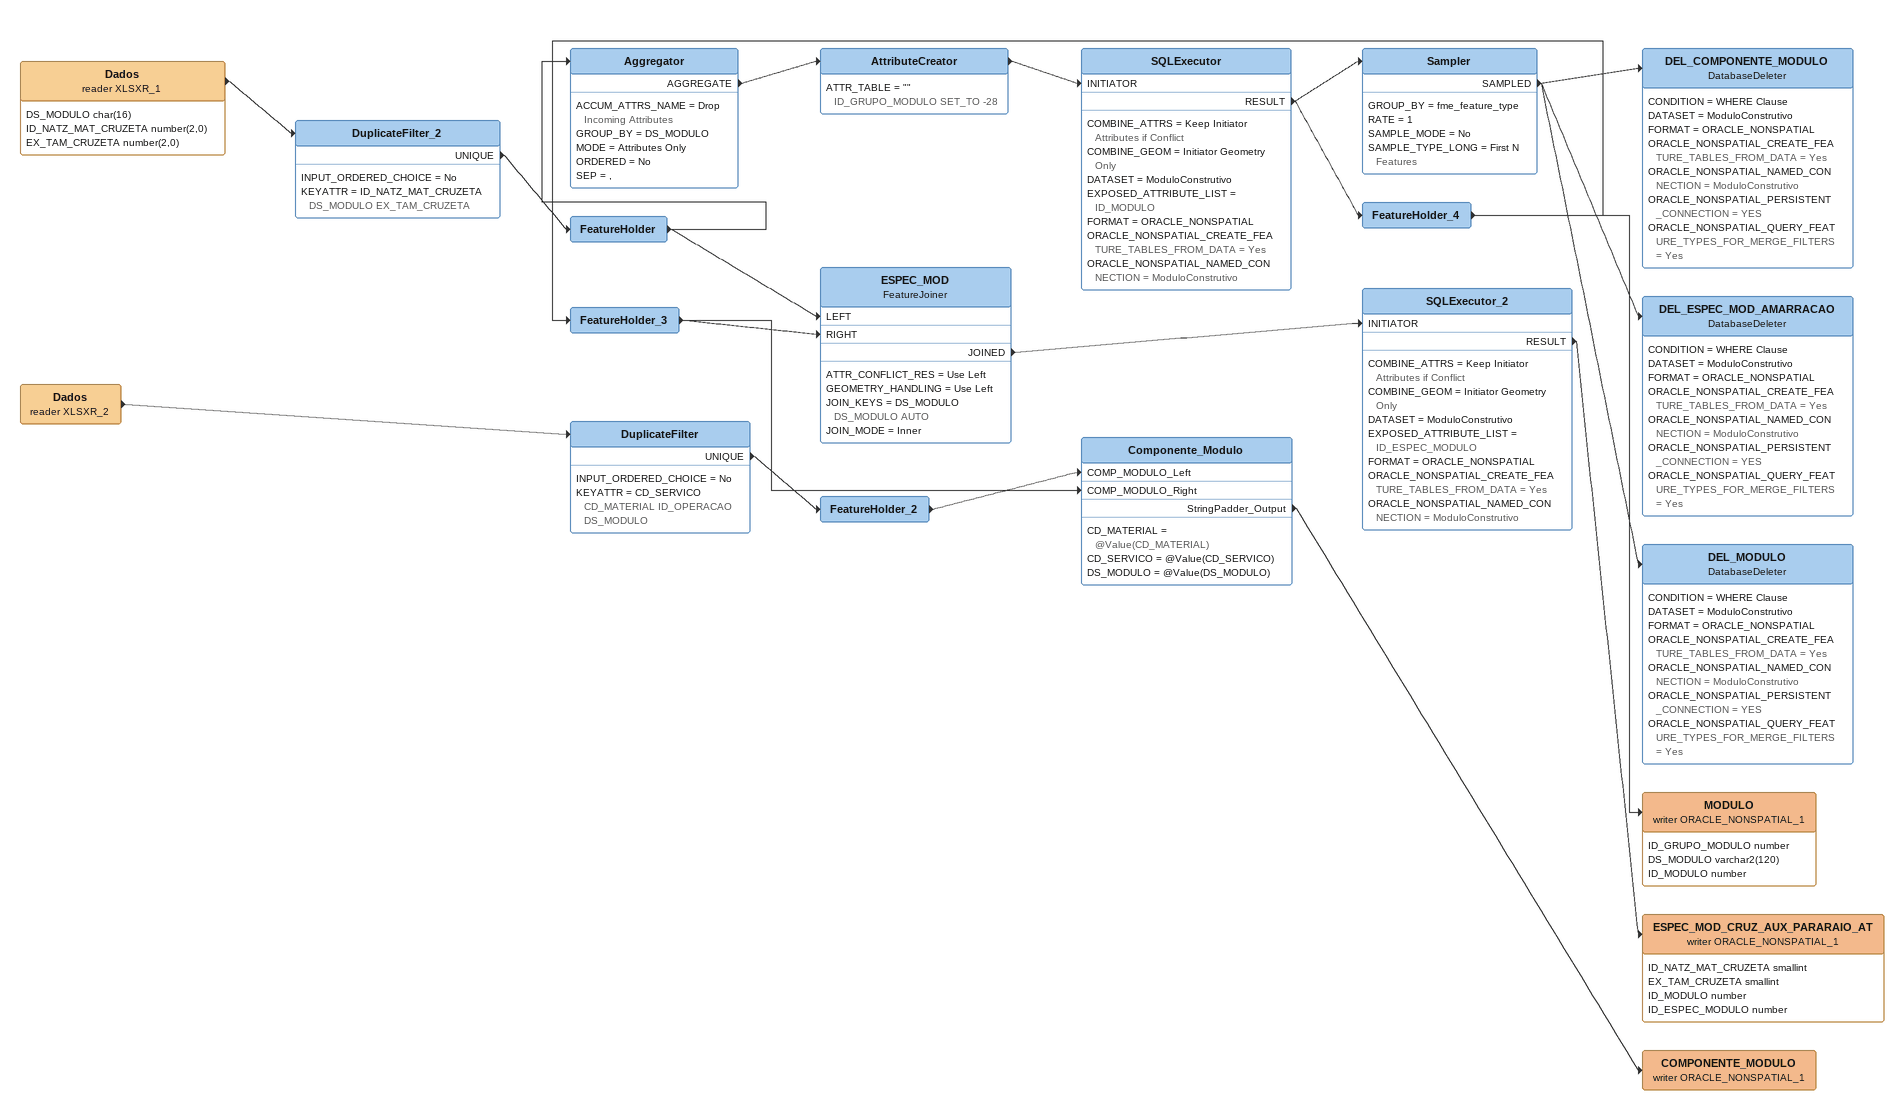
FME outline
Dados (reader XLSXR_1)
    attributes: DS_MODULO char(16), ID_NATZ_MAT_CRUZETA number(2,0), EX_TAM_CRUZETA number(2,0)
    -> DuplicateFilter_2
DuplicateFilter_2
    INPUT_ORDERED_CHOICE = No
    KEYATTR = ID_NATZ_MAT_CRUZETA DS_MODULO EX_TAM_CRUZETA
    UNIQUE -> FeatureHolder
FeatureHolder
    -> Aggregator
    -> ESPEC_MOD [LEFT]
Aggregator
    ACCUM_ATTRS_NAME = Drop Incoming Attributes
    GROUP_BY = DS_MODULO
    MODE = Attributes Only
    ORDERED = No
    SEP = ,
    AGGREGATE -> AttributeCreator
AttributeCreator
    ATTR_TABLE = "" ID_GRUPO_MODULO SET_TO -28
    -> SQLExecutor [INITIATOR]
SQLExecutor
    COMBINE_ATTRS = Keep Initiator Attributes if Conflict
    COMBINE_GEOM = Initiator Geometry Only
    DATASET = ModuloConstrutivo
    EXPOSED_ATTRIBUTE_LIST = ID_MODULO
    FORMAT = ORACLE_NONSPATIAL
    ORACLE_NONSPATIAL_CREATE_FEATURE_TABLES_FROM_DATA = Yes
    ORACLE_NONSPATIAL_NAMED_CONNECTION = ModuloConstrutivo
    RESULT -> Sampler
    RESULT -> FeatureHolder_4
Sampler
    GROUP_BY = fme_feature_type
    RATE = 1
    SAMPLE_MODE = No
    SAMPLE_TYPE_LONG = First N Features
    SAMPLED -> DEL_COMPONENTE_MODULO
    SAMPLED -> DEL_ESPEC_MOD_AMARRACAO
    SAMPLED -> DEL_MODULO
DEL_COMPONENTE_MODULO: DatabaseDeleter
    CONDITION = WHERE Clause
    DATASET = ModuloConstrutivo
    FORMAT = ORACLE_NONSPATIAL
    ORACLE_NONSPATIAL_CREATE_FEATURE_TABLES_FROM_DATA = Yes
    ORACLE_NONSPATIAL_NAMED_CONNECTION = ModuloConstrutivo
    ORACLE_NONSPATIAL_PERSISTENT_CONNECTION = YES
    ORACLE_NONSPATIAL_QUERY_FEATURE_TYPES_FOR_MERGE_FILTERS = Yes
DEL_ESPEC_MOD_AMARRACAO: DatabaseDeleter
    CONDITION = WHERE Clause
    DATASET = ModuloConstrutivo
    FORMAT = ORACLE_NONSPATIAL
    ORACLE_NONSPATIAL_CREATE_FEATURE_TABLES_FROM_DATA = Yes
    ORACLE_NONSPATIAL_NAMED_CONNECTION = ModuloConstrutivo
    ORACLE_NONSPATIAL_PERSISTENT_CONNECTION = YES
    ORACLE_NONSPATIAL_QUERY_FEATURE_TYPES_FOR_MERGE_FILTERS = Yes
DEL_MODULO: DatabaseDeleter
    CONDITION = WHERE Clause
    DATASET = ModuloConstrutivo
    FORMAT = ORACLE_NONSPATIAL
    ORACLE_NONSPATIAL_CREATE_FEATURE_TABLES_FROM_DATA = Yes
    ORACLE_NONSPATIAL_NAMED_CONNECTION = ModuloConstrutivo
    ORACLE_NONSPATIAL_PERSISTENT_CONNECTION = YES
    ORACLE_NONSPATIAL_QUERY_FEATURE_TYPES_FOR_MERGE_FILTERS = Yes
FeatureHolder_4
    -> MODULO (writer ORACLE_NONSPATIAL_1)
    -> FeatureHolder_3
MODULO (writer ORACLE_NONSPATIAL_1)
    attributes: ID_GRUPO_MODULO number, DS_MODULO varchar2(120), ID_MODULO number
FeatureHolder_3
    -> Componente_Modulo [COMP_MODULO_Right]
    -> ESPEC_MOD [RIGHT]
ESPEC_MOD: FeatureJoiner
    ATTR_CONFLICT_RES = Use Left
    GEOMETRY_HANDLING = Use Left
    JOIN_KEYS = DS_MODULO DS_MODULO AUTO
    JOIN_MODE = Inner
    JOINED -> SQLExecutor_2 [INITIATOR]
SQLExecutor_2
    COMBINE_ATTRS = Keep Initiator Attributes if Conflict
    COMBINE_GEOM = Initiator Geometry Only
    DATASET = ModuloConstrutivo
    EXPOSED_ATTRIBUTE_LIST = ID_ESPEC_MODULO
    FORMAT = ORACLE_NONSPATIAL
    ORACLE_NONSPATIAL_CREATE_FEATURE_TABLES_FROM_DATA = Yes
    ORACLE_NONSPATIAL_NAMED_CONNECTION = ModuloConstrutivo
    RESULT -> ESPEC_MOD_CRUZ_AUX_PARARAIO_AT (writer ORACLE_NONSPATIAL_1)
ESPEC_MOD_CRUZ_AUX_PARARAIO_AT (writer ORACLE_NONSPATIAL_1)
    attributes: ID_NATZ_MAT_CRUZETA smallint, EX_TAM_CRUZETA smallint, ID_MODULO number, ID_ESPEC_MODULO number
Dados (reader XLSXR_2)
    -> DuplicateFilter
DuplicateFilter
    INPUT_ORDERED_CHOICE = No
    KEYATTR = CD_SERVICO CD_MATERIAL ID_OPERACAO DS_MODULO
    UNIQUE -> FeatureHolder_2
FeatureHolder_2
    -> Componente_Modulo [COMP_MODULO_Left]
Componente_Modulo
    CD_MATERIAL = @Value(CD_MATERIAL)
    CD_SERVICO = @Value(CD_SERVICO)
    DS_MODULO = @Value(DS_MODULO)
    StringPadder_Output -> COMPONENTE_MODULO (writer ORACLE_NONSPATIAL_1)
COMPONENTE_MODULO (writer ORACLE_NONSPATIAL_1)
